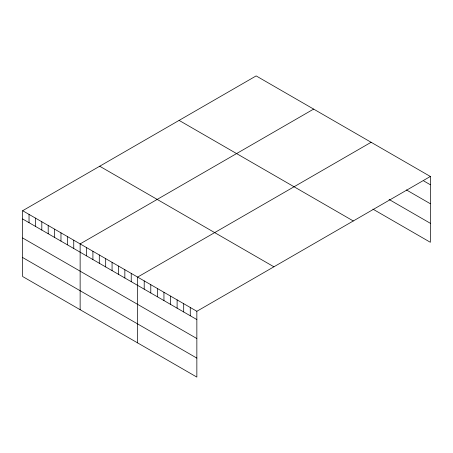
<?xml version="1.0" encoding="UTF-8"?>
<svg xmlns="http://www.w3.org/2000/svg" width="453" height="453" viewBox="0 0 453 453"><rect width="100%" height="100%" fill="white"/><g stroke="black" fill="none" stroke-linecap="round" stroke-linejoin="round"><path stroke-width="0.68" d="M430.35 176.477L196.851 311.285L196.851 377.094L22.65 276.523L22.65 210.713L256.149 75.906L430.35 176.477L430.35 242.287L372.915 209.127M313.635 109.094L80.136 243.901L80.136 309.71M371.12 142.282L137.621 277.094L137.621 342.898M423.77 180.957L430.35 184.756M406.42 189.926L430.35 203.742M389.07 199.467L430.35 223.301M179.094 120.39L353.295 220.968M99.705 166.228L273.906 266.8M22.65 210.713L196.851 311.285M22.65 218.992L196.851 319.563M22.65 237.978L196.851 338.55M22.65 257.536L196.851 358.113M190.271 307.485L190.271 315.764M183.691 303.686L183.691 311.964M177.112 299.886L177.112 308.165M170.526 296.092L170.526 304.365M163.946 292.293L163.946 300.565M157.367 288.493L157.367 296.766M150.787 284.694L150.787 292.966M144.207 280.894L144.207 289.167M131.234 273.402L131.234 281.681M124.847 269.716L124.847 277.995M118.46 266.03L118.46 274.308M112.072 262.344L112.072 270.617M105.685 258.652L105.685 266.93M99.298 254.965L99.298 263.244M92.91 251.279L92.91 259.558M86.523 247.593L86.523 255.866M73.748 240.215L73.748 248.493M67.361 236.528L67.361 244.807M60.974 232.836L60.974 241.115M54.587 229.15L54.587 237.429M48.199 225.464L48.199 233.742M41.812 221.777L41.812 230.056M35.425 218.086L35.425 226.364M29.037 214.399L29.037 222.678"/></g></svg>
